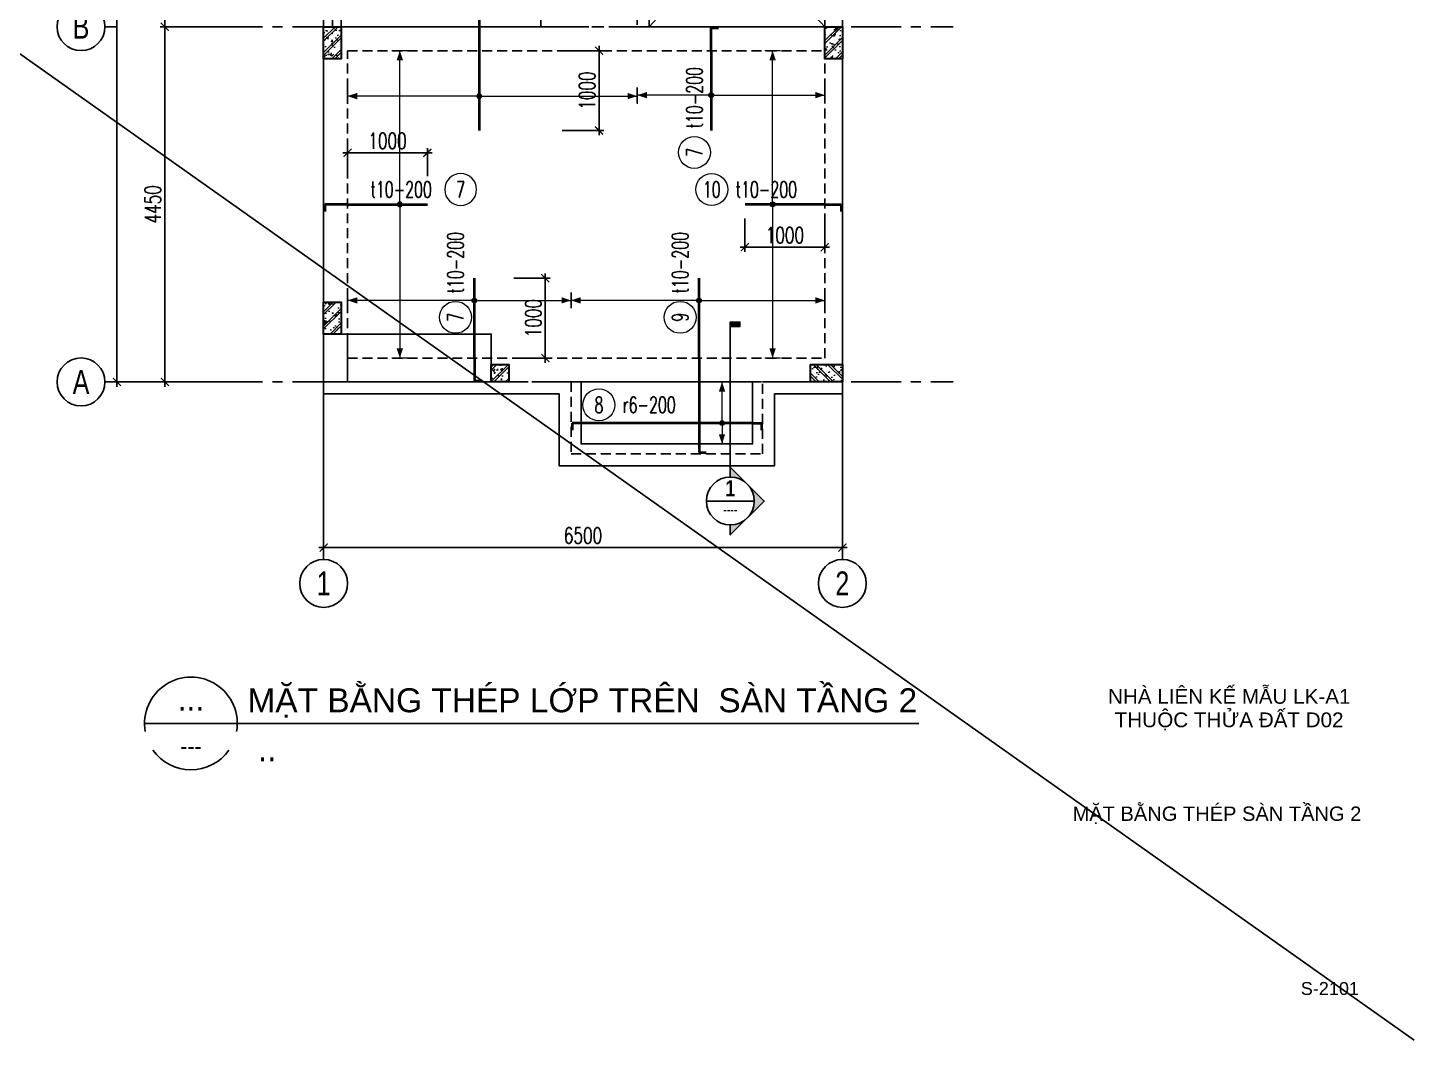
# Model space of a CAD drawing. Header units: millimetres. Extents: x -529861 to -223882, y -171969 to 61504.
# Drawn here: x -457153 to -439778, y -65020 to -52336 of the extents above; entities that cross this region are included whole.
import ezdxf
from ezdxf.enums import TextEntityAlignment as Align

# ---------------------------------------------------------------- set-up
doc = ezdxf.new("R2010")
doc.units = ezdxf.units.MM
doc.header["$LTSCALE"] = 5000
for name, pattern in [('ACAD_ISO07W100', [3, 0, -3]), ('CENTER', [2, 1.25, -0.25, 0.25, -0.25]), ('CONTINU', [0]), ('HIDDEN', [0.375, 0.25, -0.125]), ('HIDDEN2', [0.1875, 0.125, -0.0625])]:
    doc.linetypes.add(name, pattern=pattern)
doc.layers.get('Defpoints').update_dxf_attribs({"color": 143})
for name, color, linetype, lineweight in [('06- General text', 2, 'Continuous', 25), ('07- Note- Hidden', 6, 'HIDDEN2', 25), ('08- Note', 6, 'Continuous', 25), ('G-ANNO-TTLB', 7, 'Continuous', 18), ('kata_dim', 8, 'Continuous', 15), ('KC-COT-HATCH', 13, 'Continuous', 15), ('KC-COT-NETCAT', 2, 'Continuous', 30), ('S-hatch', 8, 'Continuous', 5), ('S-text', 2, 'Continuous', 20), ('S-TEXT35', 3, 'Continuous', 30), ('S-Thep', 3, 'Continuous', 40), ('S-Thep duoi', 3, 'HIDDEN2', 40)]:
    doc.layers.add(name, color=color, linetype=linetype, lineweight=lineweight)
for name, color, linetype in [('KC ICC-COTVACH', 3, 'Continuous'), ('KCS_AXIS', 18, 'CENTER'), ('KCS_BORDER', 3, 'Continuous'), ('KCS_CHI', 1, 'Continuous'), ('KCS_DIM', 1, 'Continuous'), ('KCS_HIDDEN', 8, 'HIDDEN'), ('KCS_SSD', 146, 'Continuous'), ('KCS_TEXT', 2, 'Continuous'), ('KCS_TEXT_BANVE_SO', 1, 'Continuous'), ('KCS_TEXT_BANVE_TEN', 162, 'Continuous')]:
    doc.layers.add(name, color=color, linetype=linetype)
doc.layers.add('KCS_Plotter', color=11, linetype='Continuous', plot=False)
doc.styles.add('.VnArialH', font='')
doc.styles.add('Arial_13', font='arial.ttf', dxfattribs={"height": 2.5})
doc.styles.add('Arial_14', font='arial.ttf', dxfattribs={"height": 2.5})
doc.styles.add('Brief text', font='')
doc.styles.add('General text 1', font='')
doc.styles.add('s-text', font='vnsimli.shx', dxfattribs={"width": 0.7})
doc.styles.add('style1', font='arial.ttf', dxfattribs={"width": 0.75})
doc.styles.add('VNAVANTH', font='')
doc.styles.add('vnsimpli', font='vnsimli.shx', dxfattribs={"width": 0.65})
doc.styles.get('.VnArialH').set_extended_font_data('.VnArialH')
doc.styles.get('Brief text').set_extended_font_data('.VnHelvetInsH', bold=True)
doc.styles.get('General text 1').set_extended_font_data('.VnAvantH')
doc.styles.get('VNAVANTH').set_extended_font_data('.VnAvantH')
doc.dimstyles.new('1-100s', dxfattribs={"dimtxt": 200, "dimasz": 100, "dimexe": 60, "dimexo": 0, "dimgap": 50, "dimtad": 1, "dimdec": 0, "dimzin": 0, "dimdsep": 46, "dimtxsty": 's-text', "dimblk1": 'ARCHTICK', "dimblk2": 'ARCHTICK', "dimsah": 1, "dimcen": 80, "dimdle": 60, "dimclrd": 9, "dimclre": 9, "dimclrt": 2, "dimadec": 0, "dimazin": 0, "dimtfac": 0.0001, "dimtdec": 0, "dimtix": 1, "dimtmove": 1, "dimatfit": 3, "dimldrblk": 'ARCHTICK', "dimfxl": 200, "dimtolj": 1, "dimtzin": 0, "dimarcsym": 0})

# ---------------------------------------------------------------- blocks, each defined once
blk = doc.blocks.new('*U514')
blk.add_line((1, 0), (151.94, 0))
for major_axis, start_param, end_param in [((9.04, 0), -0.176637, 3.316767), ((-9.04, 0.01), 0.612827, 2.529211)]:
    blk.add_ellipse((10.04, 0), major_axis=major_axis, ratio=1, start_param=start_param, end_param=end_param)
at = {"layer": 'S-TEXT35', "style": 'VNAVANTH'}
for tag, p in [('VIET_NAME', (21.64, 3.33)), ('ENGLISH_NAME', (21.64, -7.83))]:
    blk.add_attdef(tag, p, '', height=5, dxfattribs=at)
for tag, height, p in [('VIEW-NUMBER', 5, (10.04, 1.5)), ('SHEET_NUMBER', 2.5, (10.04, -5))]:
    blk.add_attdef(tag, text='', height=height, dxfattribs=at).set_placement(p, align=Align.CENTER)
blk = doc.blocks.new('*U935')
at = {"layer": 'KC-COT-HATCH'}
h = blk.add_hatch(dxfattribs=at)
h.set_pattern_fill('CHAU-02', color=256, scale=30, pattern_type=2)
h.set_pattern_definition([(50, (-758.44, -466.9), (215.178, -18.826), [22.5, -247.5]), (355, (-758.44, -466.9), (-41.625, 225.658), [18, -198]), (100.451, (-740.51, -468.47), (173.553, 206.83), [19.122, -210.343]), (46.184, (-758.44, -406.9), (320.17, -49.656), [33.75, -371.25]), (96.636, (-731.76, -411.04), (280.4, 292.24), [28.68, -315.514]), (351.184, (-758.44, -406.9), (280.4, 292.24), [27, -297]), (21, (-728.44, -421.9), (179.072, -120.786), [22.5, -247.5]), (226, (-728.44, -421.9), (201.565, -109.66), [18, -198]), (71.451, (-713.52, -431.97), (252.067, 96.76), [19.122, -210.343]), (67.5, (-758.44, -466.9), (-46.775, 88.3123), [0, -195.6, 0, -201, 0, -198.75]), (4.5, (-758.44, -466.9), (85.005, 114.031), [0, -114.6, 0, -191.1, 0, -75.75]), (327.5, (-825.34, -466.9), (160.147, -6.7665), [0, -75, 0, -234, 0, -310.5]), (317.5, (-855.34, -466.9), (174.956, 30.031), [0, -97.5, 0, -155.4, 0, -220.5]), (315, (-758.44, -466.9), (90.156, 90.156), []), (315, (-758.44, -430.15), (90.156, 90.156), [])])
h.paths.add_polyline_path([(-110, 200), (-110, -200), (110, -200), (110, 200)])
at = {"layer": 'KC-COT-NETCAT'}
blk.add_lwpolyline([(-110, -200), (110, -200), (110, 200), (-110, 200)], close=True, dxfattribs=at)
blk = doc.blocks.new('_ArchTick')
at = {"color": 0, "linetype": 'ByBlock', "const_width": 0.15}
blk.add_lwpolyline([(-0.5, -0.5), (0.5, 0.5)], dxfattribs=at)
blk = doc.blocks.new('*D1159')
at = {"layer": 'Defpoints', "color": 0, "ltscale": 1500, "transparency": 16777216}
for p in [(-30105, -46736), (-23605, -46736), (-23605, -48212)]:
    blk.add_point(p, dxfattribs=at)
at = {"layer": 'KCS_DIM', "color": 9, "lineweight": -2, "ltscale": 1500, "transparency": 16777216}
for p, q in [((-30105, -46736), (-30105, -48272)), ((-23605, -46736), (-23605, -48272)), ((-30165, -48212), (-23545, -48212))]:
    blk.add_line(p, q, dxfattribs=at)
at = {"layer": 'KCS_DIM', "color": 9, "lineweight": -2, "ltscale": 1500, "transparency": 16777216, "xscale": 100, "yscale": 100, "zscale": 100, "rotation": 180}
blk.add_blockref('_ArchTick', (-30105, -48212), dxfattribs=at)
at = {"layer": 'KCS_DIM', "color": 9, "lineweight": -2, "ltscale": 1500, "transparency": 16777216, "xscale": 100, "yscale": 100, "zscale": 100}
blk.add_blockref('_ArchTick', (-23605, -48212), dxfattribs=at)
at = {"layer": 'KCS_DIM', "color": 2, "ltscale": 1500, "transparency": 16777216, "insert": (-26855, -48062), "char_height": 200, "attachment_point": 5, "style": 's-text'}
blk.add_mtext('\\A1;6500', dxfattribs=at)
blk = doc.blocks.new('*D1160')
at = {"layer": 'Defpoints', "color": 0, "ltscale": 1500, "transparency": 16777216}
for p in [(-32095, -41688), (-31449, -41688), (-31412, -46138)]:
    blk.add_point(p, dxfattribs=at)
at = {"layer": 'KCS_DIM', "color": 9, "lineweight": -2, "ltscale": 1500, "transparency": 16777216}
for p, q in [((-31449, -41688), (-32155, -41688)), ((-32095, -46198), (-32095, -41628)), ((-31412, -46138), (-32155, -46138))]:
    blk.add_line(p, q, dxfattribs=at)
at = {"layer": 'KCS_DIM', "color": 9, "lineweight": -2, "ltscale": 1500, "transparency": 16777216, "xscale": 100, "yscale": 100, "zscale": 100}
for p, rotation in [((-32095, -41688), 90), ((-32095, -46138), 270)]:
    blk.add_blockref('_ArchTick', p, dxfattribs=dict(at, rotation=rotation))
at = {"layer": 'KCS_DIM', "color": 2, "ltscale": 1500, "transparency": 16777216, "insert": (-32245, -43913), "char_height": 200, "attachment_point": 5, "rotation": 90, "style": 's-text'}
blk.add_mtext('\\A1;4450', dxfattribs=at)
blk = doc.blocks.new('*D1161')
at = {"layer": 'Defpoints', "color": 0, "ltscale": 1500, "transparency": 16777216}
for p in [(-32095, -39178), (-31495, -39178), (-31449, -41688)]:
    blk.add_point(p, dxfattribs=at)
at = {"layer": 'KCS_DIM', "color": 9, "lineweight": -2, "ltscale": 1500, "transparency": 16777216}
for p, q in [((-31495, -39178), (-32155, -39178)), ((-32095, -41748), (-32095, -39118)), ((-31449, -41688), (-32155, -41688))]:
    blk.add_line(p, q, dxfattribs=at)
at = {"layer": 'KCS_DIM', "color": 9, "lineweight": -2, "ltscale": 1500, "transparency": 16777216, "xscale": 100, "yscale": 100, "zscale": 100}
for p, rotation in [((-32095, -39178), 90), ((-32095, -41688), 270)]:
    blk.add_blockref('_ArchTick', p, dxfattribs=dict(at, rotation=rotation))
at = {"layer": 'KCS_DIM', "color": 2, "ltscale": 1500, "transparency": 16777216, "insert": (-32245, -40433), "char_height": 200, "attachment_point": 5, "rotation": 90, "style": 's-text'}
blk.add_mtext('\\A1;2510', dxfattribs=at)
blk = doc.blocks.new('*D1162')
at = {"layer": 'Defpoints', "color": 0, "ltscale": 1500, "transparency": 16777216}
for p in [(-32095, -34838), (-31346, -34838), (-31495, -39178)]:
    blk.add_point(p, dxfattribs=at)
at = {"layer": 'KCS_DIM', "color": 9, "lineweight": -2, "ltscale": 1500, "transparency": 16777216}
for p, q in [((-31346, -34838), (-32155, -34838)), ((-32095, -39238), (-32095, -34778)), ((-31495, -39178), (-32155, -39178))]:
    blk.add_line(p, q, dxfattribs=at)
at = {"layer": 'KCS_DIM', "color": 9, "lineweight": -2, "ltscale": 1500, "transparency": 16777216, "xscale": 100, "yscale": 100, "zscale": 100}
for p, rotation in [((-32095, -34838), 90), ((-32095, -39178), 270)]:
    blk.add_blockref('_ArchTick', p, dxfattribs=dict(at, rotation=rotation))
at = {"layer": 'KCS_DIM', "color": 2, "ltscale": 1500, "transparency": 16777216, "insert": (-32245, -37008), "char_height": 200, "attachment_point": 5, "rotation": 90, "style": 's-text'}
blk.add_mtext('\\A1;4340', dxfattribs=at)
blk = doc.blocks.new('*D1163')
at = {"layer": 'Defpoints', "color": 0, "ltscale": 1500, "transparency": 16777216}
for p in [(-32695, -34838), (-31495, -34838), (-31495, -46138)]:
    blk.add_point(p, dxfattribs=at)
at = {"layer": 'KCS_DIM', "color": 9, "lineweight": -2, "ltscale": 1500, "transparency": 16777216}
for p, q in [((-31495, -34838), (-32755, -34838)), ((-32695, -46198), (-32695, -34778)), ((-31495, -46138), (-32755, -46138))]:
    blk.add_line(p, q, dxfattribs=at)
at = {"layer": 'KCS_DIM', "color": 9, "lineweight": -2, "ltscale": 1500, "transparency": 16777216, "xscale": 100, "yscale": 100, "zscale": 100}
for p, rotation in [((-32695, -34838), 90), ((-32695, -46138), 270)]:
    blk.add_blockref('_ArchTick', p, dxfattribs=dict(at, rotation=rotation))
at = {"layer": 'KCS_DIM', "color": 2, "ltscale": 1500, "transparency": 16777216, "insert": (-32845, -40488), "char_height": 200, "attachment_point": 5, "rotation": 90, "style": 's-text'}
blk.add_mtext('\\A1;11300', dxfattribs=at)
blk = doc.blocks.new('*U10')
at = {"layer": 'KC-COT-HATCH'}
h = blk.add_hatch(dxfattribs=at)
h.set_pattern_fill('CHAU-02', color=256, scale=30, pattern_type=2)
h.set_pattern_definition([(50, (-758.44, -556.9), (215.178, -18.826), [22.5, -247.5]), (355, (-758.44, -556.9), (-41.625, 225.658), [18, -198]), (100.451, (-740.51, -558.47), (173.553, 206.83), [19.122, -210.343]), (46.184, (-758.44, -496.9), (320.17, -49.656), [33.75, -371.25]), (96.636, (-731.76, -501.04), (280.4, 292.24), [28.68, -315.514]), (351.184, (-758.44, -496.9), (280.4, 292.24), [27, -297]), (21, (-728.44, -511.9), (179.072, -120.786), [22.5, -247.5]), (226, (-728.44, -511.9), (201.565, -109.66), [18, -198]), (71.451, (-713.52, -521.97), (252.067, 96.76), [19.122, -210.343]), (67.5, (-758.44, -556.9), (-46.775, 88.3123), [0, -195.6, 0, -201, 0, -198.75]), (4.5, (-758.44, -556.9), (85.005, 114.031), [0, -114.6, 0, -191.1, 0, -75.75]), (327.5, (-825.34, -556.9), (160.147, -6.7665), [0, -75, 0, -234, 0, -310.5]), (317.5, (-855.34, -556.9), (174.956, 30.031), [0, -97.5, 0, -155.4, 0, -220.5]), (315, (-758.44, -556.9), (90.156, 90.156), []), (315, (-758.44, -520.15), (90.156, 90.156), [])])
h.paths.add_polyline_path([(-110, 110), (-110, -110), (110, -110), (110, 110)])
at = {"layer": 'KC-COT-NETCAT'}
blk.add_lwpolyline([(-110, -110), (110, -110), (110, 110), (-110, 110)], close=True, dxfattribs=at)
blk = doc.blocks.new('*U1148')
h = blk.add_hatch(color=6)
edge = h.paths.add_edge_path()
edge.add_arc((35.69, 0), 0.3, 0, 360)
for p, q in [((30, 0), (40, 0)), ((-9.5, 0), (-9.5, 0))]:
    blk.add_line(p, q)
at = {"layer": 'kata_dim', "ltscale": 0.05}
for points in [[(34.69, 16.49, 0.2, 0.2, 0), (36.69, 16.49, 0, 0, 0)], [(34.69, -19.81, 0.2, 0.2, 0), (36.69, -19.81, 0, 0, 0)]]:
    blk.add_lwpolyline(points, format="xyseb", dxfattribs=at)
at = {"layer": 'kata_dim', "color": 6}
blk.add_circle((35.69, 0), 0.3, dxfattribs=at)
at = {"layer": 'kata_dim'}
blk.add_circle((9.82, -2.25), 2, dxfattribs=at)
at = {"layer": 'kata_dim', "linetype": 'ACAD_ISO07W100', "ltscale": 0.05}
for points in [[(35.29, 15.29), (35.69, 16.49), (36.09, 15.29)], [(35.29, -18.61), (35.69, -19.81), (36.09, -18.61)]]:
    blk.add_solid(points, dxfattribs=at)
at = {"layer": 'S-hatch', "ltscale": 40}
for q in [(35.69, 16.49), (35.69, -19.81)]:
    blk.add_line((35.69, 0), q, dxfattribs=at)
at = {"layer": 'S-Thep duoi', "linetype": 'CONTINU'}
for p, q in [((0, 0), (-9.5, 0)), ((-9.5, 0), (-9.5, 0)), ((0, 0), (30, 0)), ((30, 0), (30, 0))]:
    blk.add_line(p, q, dxfattribs=at)
at = {"layer": 'S-text', "style": 'vnsimpli', "width": 0.65}
blk.add_attdef('KHT', text='', height=2, dxfattribs=at).set_placement((9.82, -2.25), align=Align.MIDDLE_CENTER)
blk.add_attdef('DKT', (12.82, -3.25), '', height=2, dxfattribs=at)
blk = doc.blocks.new('*U582')
h = blk.add_hatch(color=6)
edge = h.paths.add_edge_path()
edge.add_arc((-6.54, 0), 0.3, 0, 360)
for p, q in [((-10, 0), (-10, 0)), ((2.05, -0.9), (2.05, -0.9))]:
    blk.add_line(p, q)
at = {"layer": 'kata_dim', "ltscale": 0.05}
for points in [[(-7.54, 19.25, 0.2, 0.2, 0), (-5.54, 19.25, 0, 0, 0)], [(-7.54, -19.25, 0.2, 0.2, 0), (-5.54, -19.25, 0, 0, 0)]]:
    blk.add_lwpolyline(points, format="xyseb", dxfattribs=at)
at = {"layer": 'kata_dim'}
blk.add_circle((-14.17, 1.86), 2, dxfattribs=at)
at = {"layer": 'kata_dim', "color": 6}
blk.add_circle((-6.54, 0), 0.3, dxfattribs=at)
at = {"layer": 'kata_dim', "linetype": 'ACAD_ISO07W100', "ltscale": 0.05}
for points in [[(-6.94, 18.05), (-6.54, 19.25), (-6.14, 18.05)], [(-6.94, -18.05), (-6.54, -19.25), (-6.14, -18.05)]]:
    blk.add_solid(points, dxfattribs=at)
at = {"layer": 'S-hatch', "ltscale": 40}
for q in [(-6.54, 19.25), (-6.54, -19.25)]:
    blk.add_line((-6.54, 0), q, dxfattribs=at)
at = {"layer": 'S-Thep duoi', "linetype": 'CONTINU'}
for p, q in [((0, 0), (-10, 0)), ((-10, 0), (-10, 0)), ((0, 0), (2.05, 0)), ((2.05, 0), (2.05, -0.9))]:
    blk.add_line(p, q, dxfattribs=at)
at = {"layer": 'S-text', "style": 'vnsimpli', "width": 0.65}
blk.add_attdef('KHT', text='', height=2, dxfattribs=at).set_placement((-14.17, 1.86), align=Align.MIDDLE_CENTER)
blk.add_attdef('DKT', (-11.17, 0.86), '', height=2, dxfattribs=at)
blk = doc.blocks.new('*U583')
h = blk.add_hatch(color=6)
edge = h.paths.add_edge_path()
edge.add_arc((-6.54, 0), 0.3, 0, 360)
for p, q in [((-10, 0), (-10, 0)), ((2.85, -0.9), (2.85, -0.9))]:
    blk.add_line(p, q)
at = {"layer": 'kata_dim', "ltscale": 0.05}
for points in [[(-7.54, 19.25, 0.2, 0.2, 0), (-5.54, 19.25, 0, 0, 0)], [(-7.54, -19.25, 0.2, 0.2, 0), (-5.54, -19.25, 0, 0, 0)]]:
    blk.add_lwpolyline(points, format="xyseb", dxfattribs=at)
at = {"layer": 'kata_dim'}
blk.add_circle((-14.17, 1.86), 2, dxfattribs=at)
at = {"layer": 'kata_dim', "color": 6}
blk.add_circle((-6.54, 0), 0.3, dxfattribs=at)
at = {"layer": 'kata_dim', "linetype": 'ACAD_ISO07W100', "ltscale": 0.05}
for points in [[(-6.94, 18.05), (-6.54, 19.25), (-6.14, 18.05)], [(-6.94, -18.05), (-6.54, -19.25), (-6.14, -18.05)]]:
    blk.add_solid(points, dxfattribs=at)
at = {"layer": 'S-hatch', "ltscale": 40}
for q in [(-6.54, 19.25), (-6.54, -19.25)]:
    blk.add_line((-6.54, 0), q, dxfattribs=at)
at = {"layer": 'S-Thep duoi', "linetype": 'CONTINU'}
for p, q in [((0, 0), (-10, 0)), ((-10, 0), (-10, 0)), ((0, 0), (2.85, 0)), ((2.85, 0), (2.85, -0.9))]:
    blk.add_line(p, q, dxfattribs=at)
at = {"layer": 'S-text', "style": 'vnsimpli', "width": 0.65}
blk.add_attdef('KHT', text='', height=2, dxfattribs=at).set_placement((-14.17, 1.86), align=Align.MIDDLE_CENTER)
blk.add_attdef('DKT', (-11.17, 0.86), '', height=2, dxfattribs=at)
blk = doc.blocks.new('*U584')
h = blk.add_hatch(color=6)
edge = h.paths.add_edge_path()
edge.add_arc((-5.57, 0), 0.3, 0, 360)
for p, q in [((-10, 0), (-10, 0)), ((2.85, -0.9), (2.85, -0.9))]:
    blk.add_line(p, q)
at = {"layer": 'kata_dim', "ltscale": 0.05}
for points in [[(-6.57, 9.26, 0.2, 0.2, 0), (-4.57, 9.26, 0, 0, 0)], [(-6.57, -14.24, 0.2, 0.2, 0), (-4.57, -14.24, 0, 0, 0)]]:
    blk.add_lwpolyline(points, format="xyseb", dxfattribs=at)
at = {"layer": 'kata_dim'}
blk.add_circle((-12.74, 2.1), 2, dxfattribs=at)
at = {"layer": 'kata_dim', "color": 6}
blk.add_circle((-5.57, 0), 0.3, dxfattribs=at)
at = {"layer": 'kata_dim', "linetype": 'ACAD_ISO07W100', "ltscale": 0.05}
for points in [[(-5.97, 8.06), (-5.57, 9.26), (-5.17, 8.06)], [(-5.97, -13.04), (-5.57, -14.24), (-5.17, -13.04)]]:
    blk.add_solid(points, dxfattribs=at)
at = {"layer": 'S-hatch', "ltscale": 40}
for q in [(-5.57, 9.26), (-5.57, -14.24)]:
    blk.add_line((-5.57, 0), q, dxfattribs=at)
at = {"layer": 'S-Thep duoi', "linetype": 'CONTINU'}
for p, q in [((0, 0), (-10, 0)), ((-10, 0), (-10, 0)), ((0, 0), (2.85, 0)), ((2.85, 0), (2.85, -0.9))]:
    blk.add_line(p, q, dxfattribs=at)
at = {"layer": 'S-text', "style": 'vnsimpli', "width": 0.65}
blk.add_attdef('KHT', text='', height=2, dxfattribs=at).set_placement((-12.74, 2.1), align=Align.MIDDLE_CENTER)
blk.add_attdef('DKT', (-9.74, 1.1), '', height=2, dxfattribs=at)
blk = doc.blocks.new('*U586')
h = blk.add_hatch(color=6)
edge = h.paths.add_edge_path()
edge.add_arc((7.22, 0), 0.3, 0, 360)
for p, q in [((10, 0), (10, 0)), ((-2.85, -0.9), (-2.85, -0.9))]:
    blk.add_line(p, q)
at = {"layer": 'kata_dim', "ltscale": 0.05}
for points in [[(6.22, 15.88, 0.2, 0.2, 0), (8.22, 15.88, 0, 0, 0)], [(6.22, -12.12, 0.2, 0.2, 0), (8.22, -12.12, 0, 0, 0)]]:
    blk.add_lwpolyline(points, format="xyseb", dxfattribs=at)
at = {"layer": 'kata_dim'}
blk.add_circle((5.1, 2.36), 2, dxfattribs=at)
at = {"layer": 'kata_dim', "color": 6}
blk.add_circle((7.22, 0), 0.3, dxfattribs=at)
at = {"layer": 'kata_dim', "linetype": 'ACAD_ISO07W100', "ltscale": 0.05}
for points in [[(6.82, 14.68), (7.22, 15.88), (7.62, 14.68)], [(6.82, -10.92), (7.22, -12.12), (7.62, -10.92)]]:
    blk.add_solid(points, dxfattribs=at)
at = {"layer": 'S-hatch', "ltscale": 40}
for q in [(7.22, 15.88), (7.22, -12.12)]:
    blk.add_line((7.22, 0), q, dxfattribs=at)
at = {"layer": 'S-Thep duoi', "linetype": 'CONTINU'}
for p, q in [((0, 0), (-2.85, 0)), ((-2.85, 0), (-2.85, -0.9)), ((0, 0), (10, 0)), ((10, 0), (10, 0))]:
    blk.add_line(p, q, dxfattribs=at)
at = {"layer": 'S-text', "style": 'vnsimpli', "width": 0.65}
blk.add_attdef('KHT', text='', height=2, dxfattribs=at).set_placement((5.1, 2.36), align=Align.MIDDLE_CENTER)
blk.add_attdef('DKT', (8.1, 1.36), '', height=2, dxfattribs=at)
blk = doc.blocks.new('*U587')
h = blk.add_hatch(color=6)
edge = h.paths.add_edge_path()
edge.add_arc((7.22, 0), 0.3, 0, 360)
for p, q in [((10, 0), (10, 0)), ((-11.85, -0.9), (-11.85, -0.9))]:
    blk.add_line(p, q)
at = {"layer": 'kata_dim', "ltscale": 0.05}
for points in [[(6.22, 16.03, 0.2, 0.2, 0), (8.22, 16.03, 0, 0, 0)], [(6.22, -15.77, 0.2, 0.2, 0), (8.22, -15.77, 0, 0, 0)]]:
    blk.add_lwpolyline(points, format="xyseb", dxfattribs=at)
at = {"layer": 'kata_dim'}
blk.add_circle((5.1, 2.36), 2, dxfattribs=at)
at = {"layer": 'kata_dim', "color": 6}
blk.add_circle((7.22, 0), 0.3, dxfattribs=at)
at = {"layer": 'kata_dim', "linetype": 'ACAD_ISO07W100', "ltscale": 0.05}
for points in [[(6.82, 14.83), (7.22, 16.03), (7.62, 14.83)], [(6.82, -14.57), (7.22, -15.77), (7.62, -14.57)]]:
    blk.add_solid(points, dxfattribs=at)
at = {"layer": 'S-hatch', "ltscale": 40}
for q in [(7.22, 16.03), (7.22, -15.77)]:
    blk.add_line((7.22, 0), q, dxfattribs=at)
at = {"layer": 'S-Thep duoi', "linetype": 'CONTINU'}
for p, q in [((0, 0), (-11.85, 0)), ((-11.85, 0), (-11.85, -0.9)), ((0, 0), (10, 0)), ((10, 0), (10, 0))]:
    blk.add_line(p, q, dxfattribs=at)
at = {"layer": 'S-text', "style": 'vnsimpli', "width": 0.65}
blk.add_attdef('KHT', text='', height=2, dxfattribs=at).set_placement((5.1, 2.36), align=Align.MIDDLE_CENTER)
blk.add_attdef('DKT', (8.1, 1.36), '', height=2, dxfattribs=at)
blk = doc.blocks.new('*U588')
h = blk.add_hatch(color=6)
edge = h.paths.add_edge_path()
edge.add_arc((-3.83, 0), 0.3, 0, 360)
for p, q in [((-22.6, -0.9), (-22.6, -0.9)), ((1.1, -0.9), (1.1, -0.9))]:
    blk.add_line(p, q)
at = {"layer": 'kata_dim', "ltscale": 0.05}
for points in [[(-4.83, 5.15, 0.2, 0.2, 0), (-2.83, 5.15, 0, 0, 0)], [(-4.83, -2.6, 0.2, 0.2, 0), (-2.83, -2.6, 0, 0, 0)]]:
    blk.add_lwpolyline(points, format="xyseb", dxfattribs=at)
at = {"layer": 'kata_dim'}
blk.add_circle((-19.26, 2.28), 2, dxfattribs=at)
at = {"layer": 'kata_dim', "color": 6}
blk.add_circle((-3.83, 0), 0.3, dxfattribs=at)
at = {"layer": 'kata_dim', "linetype": 'ACAD_ISO07W100', "ltscale": 0.05}
for points in [[(-4.23, 3.95), (-3.83, 5.15), (-3.43, 3.95)], [(-4.23, -1.4), (-3.83, -2.6), (-3.43, -1.4)]]:
    blk.add_solid(points, dxfattribs=at)
at = {"layer": 'S-hatch', "ltscale": 40}
for q in [(-3.83, 5.15), (-3.83, -2.6)]:
    blk.add_line((-3.83, 0), q, dxfattribs=at)
at = {"layer": 'S-Thep duoi', "linetype": 'CONTINU'}
for p, q in [((0, 0), (-22.6, 0)), ((-22.6, 0), (-22.6, -0.9)), ((0, 0), (1.1, 0)), ((1.1, 0), (1.1, -0.9))]:
    blk.add_line(p, q, dxfattribs=at)
at = {"layer": 'S-text', "style": 'vnsimpli', "width": 0.65}
blk.add_attdef('KHT', text='', height=2, dxfattribs=at).set_placement((-19.26, 2.28), align=Align.MIDDLE_CENTER)
blk.add_attdef('DKT', (-16.26, 1.29), '', height=2, dxfattribs=at)
blk = doc.blocks.new('*D589')
at = {"layer": 'Defpoints', "color": 0, "ltscale": 1500, "transparency": 16777216}
for p in [(-452145, -53903), (-453145, -54196), (-452145, -54196)]:
    blk.add_point(p, dxfattribs=at)
at = {"layer": 'KCS_DIM', "color": 9, "lineweight": -2, "ltscale": 1500, "transparency": 16777216}
for p, q in [((-453145, -54196), (-453145, -53843)), ((-452145, -54196), (-452145, -53843)), ((-453205, -53903), (-452085, -53903))]:
    blk.add_line(p, q, dxfattribs=at)
at = {"layer": 'KCS_DIM', "color": 9, "lineweight": -2, "ltscale": 1500, "transparency": 16777216, "xscale": 100, "yscale": 100, "zscale": 100, "rotation": 180}
blk.add_blockref('_ArchTick', (-453145, -53903), dxfattribs=at)
at = {"layer": 'KCS_DIM', "color": 9, "lineweight": -2, "ltscale": 1500, "transparency": 16777216, "xscale": 100, "yscale": 100, "zscale": 100}
blk.add_blockref('_ArchTick', (-452145, -53903), dxfattribs=at)
at = {"layer": 'KCS_DIM', "color": 2, "ltscale": 1500, "transparency": 16777216, "insert": (-452645, -53753), "char_height": 200, "attachment_point": 5, "style": 's-text'}
blk.add_mtext('\\A1;1000', dxfattribs=at)
blk = doc.blocks.new('*D590')
at = {"layer": 'Defpoints', "color": 0, "ltscale": 1500, "transparency": 16777216}
for p in [(-451061, -55474), (-450667, -55474), (-451061, -56474)]:
    blk.add_point(p, dxfattribs=at)
at = {"layer": 'KCS_DIM', "color": 9, "lineweight": -2, "ltscale": 1500, "transparency": 16777216}
for p, q in [((-450667, -56534), (-450667, -55414)), ((-451061, -55474), (-450607, -55474)), ((-451061, -56474), (-450607, -56474))]:
    blk.add_line(p, q, dxfattribs=at)
at = {"layer": 'KCS_DIM', "color": 9, "lineweight": -2, "ltscale": 1500, "transparency": 16777216, "xscale": 100, "yscale": 100, "zscale": 100}
for p, rotation in [((-450667, -55474), 90), ((-450667, -56474), 270)]:
    blk.add_blockref('_ArchTick', p, dxfattribs=dict(at, rotation=rotation))
at = {"layer": 'KCS_DIM', "color": 2, "ltscale": 1500, "transparency": 16777216, "insert": (-450817, -55974), "char_height": 200, "attachment_point": 5, "rotation": 90, "style": 's-text'}
blk.add_mtext('\\A1;1000', dxfattribs=at)
blk = doc.blocks.new('*D591')
at = {"layer": 'Defpoints', "color": 0, "ltscale": 1500, "transparency": 16777216}
for p in [(-448165, -54727), (-447165, -54727), (-447165, -55085)]:
    blk.add_point(p, dxfattribs=at)
at = {"layer": 'KCS_DIM', "color": 9, "lineweight": -2, "ltscale": 1500, "transparency": 16777216}
for p, q in [((-448165, -54727), (-448165, -55145)), ((-447165, -54727), (-447165, -55145)), ((-448225, -55085), (-447105, -55085))]:
    blk.add_line(p, q, dxfattribs=at)
at = {"layer": 'KCS_DIM', "color": 9, "lineweight": -2, "ltscale": 1500, "transparency": 16777216, "xscale": 100, "yscale": 100, "zscale": 100, "rotation": 180}
blk.add_blockref('_ArchTick', (-448165, -55085), dxfattribs=at)
at = {"layer": 'KCS_DIM', "color": 9, "lineweight": -2, "ltscale": 1500, "transparency": 16777216, "xscale": 100, "yscale": 100, "zscale": 100}
blk.add_blockref('_ArchTick', (-447165, -55085), dxfattribs=at)
at = {"layer": 'KCS_DIM', "color": 2, "ltscale": 1500, "transparency": 16777216, "insert": (-447665, -54935), "char_height": 200, "attachment_point": 5, "style": 's-text'}
blk.add_mtext('\\A1;1000', dxfattribs=at)
blk = doc.blocks.new('*D592')
at = {"layer": 'Defpoints', "color": 0, "ltscale": 1500, "transparency": 16777216}
for p in [(-450454, -52624), (-449994, -52624), (-450454, -53624)]:
    blk.add_point(p, dxfattribs=at)
at = {"layer": 'KCS_DIM', "color": 9, "lineweight": -2, "ltscale": 1500, "transparency": 16777216}
for p, q in [((-450454, -52624), (-449934, -52624)), ((-449994, -53684), (-449994, -52564)), ((-450454, -53624), (-449934, -53624))]:
    blk.add_line(p, q, dxfattribs=at)
at = {"layer": 'KCS_DIM', "color": 9, "lineweight": -2, "ltscale": 1500, "transparency": 16777216, "xscale": 100, "yscale": 100, "zscale": 100}
for p, rotation in [((-449994, -52624), 90), ((-449994, -53624), 270)]:
    blk.add_blockref('_ArchTick', p, dxfattribs=dict(at, rotation=rotation))
at = {"layer": 'KCS_DIM', "color": 2, "ltscale": 1500, "transparency": 16777216, "insert": (-450144, -53124), "char_height": 200, "attachment_point": 5, "rotation": 90, "style": 's-text'}
blk.add_mtext('\\A1;1000', dxfattribs=at)
blk = doc.blocks.new('*U517')
at = {"layer": '08- Note'}
blk.add_hatch(color=256, dxfattribs=at).paths.add_polyline_path([(0, 43.76), (0, 44.84), (2.4, 44.84), (2.4, 43.76)])
h = blk.add_hatch(color=256, dxfattribs=at)
h.paths.add_polyline_path([(8.49, 0), (4.24, -4.24, 0.198912), (6, 0, 0.198912), (4.24, 4.24)])
h.paths.add_polyline_path([(0, -8.49), (0, -6, 0.198912), (4.24, -4.24)])
h.paths.add_polyline_path([(4.24, 4.24, 0.198912), (0, 6), (0, 8.49)])
at = {"ltscale": 500}
blk.add_line((0, 6), (0, 44.84), dxfattribs=at)
at = {"layer": '08- Note'}
blk.add_line((-6, 0), (6, 0), dxfattribs=at)
blk.add_lwpolyline([(0, 43.76), (0, 44.84), (2.4, 44.84), (2.4, 43.76)], close=True, dxfattribs=at)
blk.add_lwpolyline([(0, -6), (0, -8.49), (8.49, 0), (0, 8.49), (0, 6)], dxfattribs=at)
blk.add_circle((0, 0), 6, dxfattribs=at)
at = {"layer": '06- General text', "style": 'Brief text', "width": 0.8}
blk.add_attdef('VIEW-NUMBER', text='', height=4, dxfattribs=at).set_placement((0, 0), align=Align.BOTTOM_CENTER)
at = {"layer": '06- General text', "style": 'General text 1', "width": 0.8}
blk.add_attdef('SHEET-NUMBER', text='', height=2.5, dxfattribs=at).set_placement((0, -0.87), align=Align.TOP_CENTER)
blk = doc.blocks.new('2-LUOI TRUC')
at = {"layer": 'KCS_AXIS', "ltscale": 0.1}
for p, q in [((-30105.3, -46766.5), (-30105.3, -33447.5)), ((-23605.3, -46766.5), (-23605.3, -33447.5)), ((-31495.3, -34837.5), (-22215.3, -34837.5)), ((-31495.3, -39177.5), (-22215.3, -39177.5)), ((-31495.3, -41687.5), (-22215.3, -41687.5)), ((-31495.3, -46137.5), (-22215.3, -46137.5))]:
    blk.add_line(p, q, dxfattribs=at)
at = {"layer": 'KCS_CHI', "ltscale": 1500}
for p, q in [((-32695.3, -34837.5), (-32845.3, -34837.5)), ((-32695.3, -39177.5), (-32845.3, -39177.5)), ((-32695.3, -41687.5), (-32845.3, -41687.5)), ((-32695.3, -46137.5), (-32845.3, -46137.5)), ((-30105.3, -48211.7), (-30105.3, -48361.7)), ((-23605.3, -48211.7), (-23605.3, -48361.7))]:
    blk.add_line(p, q, dxfattribs=at)
for centre in [(-33145.3, -34837.5), (-33145.3, -39177.5), (-33145.3, -41687.5), (-33145.3, -46137.5), (-30105.3, -48661.7), (-23605.3, -48661.7)]:
    blk.add_circle(centre, 300, dxfattribs=at)
at = {"layer": 'KCS_TEXT', "color": 4, "ltscale": 1500, "style": 'style1', "width": 0.75}
for s, p in [('D', (-33145.3, -34837.5)), ('C', (-33145.3, -39177.5)), ('B', (-33145.3, -41687.5)), ('A', (-33145.3, -46137.5)), ('1', (-30105.3, -48661.7)), ('2', (-23605.3, -48661.7))]:
    blk.add_text(s, height=300, dxfattribs=at).set_placement(p, align=Align.MIDDLE_CENTER)
at = {"layer": 'KCS_DIM', "ltscale": 1500}
for base, p1, p2, picture, middle in [((-32695.3, -34837.5), (-31495.3, -46137.5), (-31495.3, -34837.5), '*D1163', (-32845.3, -40487.5)), ((-32095.3, -34837.5), (-31495.3, -39177.5), (-31345.8, -34837.5), '*D1162', (-32245.3, -37007.5)), ((-32095.3, -39177.5), (-31449, -41687.5), (-31495.3, -39177.5), '*D1161', (-32245.3, -40432.5)), ((-32095.3, -41687.5), (-31412.2, -46137.5), (-31449, -41687.5), '*D1160', (-32245.3, -43912.5))]:
    dim = blk.add_linear_dim(base=base, p1=p1, p2=p2, angle=90, dimstyle='1-100s', dxfattribs=at)
    dim.commit()
    dim.dimension.update_dxf_attribs({"geometry": picture, "text_midpoint": middle})
dim = blk.add_linear_dim(base=(-23605.3, -48211.7), p1=(-30105.3, -46735.7), p2=(-23605.3, -46735.7), dimstyle='1-100s', dxfattribs=at)
dim.commit()
dim.dimension.update_dxf_attribs({"geometry": '*D1159', "text_midpoint": (-26855.3, -48061.7)})
blk = doc.blocks.new('2-MBC T2')
at = {"layer": 'KC ICC-COTVACH'}
for name, p, xscale, rotation in [('*U935', (90, 11080), -1.000000000000001, 90), ('*U935', (6190, 11080), -1.000000000000001, 90), ('*U935', (0, 6940), -1, 180), ('*U935', (6280, 6940), -1, 180), ('*U935', (0, 4140), -1, 180), ('*U935', (6280, 4140), -1, 180), ('*U935', (0, 690), -1, 180), ('*U10', (2100, 0), -1, 180), ('*U935', (6190, 0), -1.000000000000001, 90)]:
    blk.add_blockref(name, p, dxfattribs=dict(at, xscale=xscale, rotation=rotation))
at = {"layer": 'KCS_AXIS'}
blk.add_blockref('2-LUOI TRUC', (29995, 46028), dxfattribs=at)
blk = doc.blocks.new('2-MBKC T2')
at = {"layer": 'KCS_BORDER', "ltscale": 1500}
for p, q in [((-110, 260), (6390, 260)), ((6390, -11340), (6390, 260)), ((110, -2280), (2300, -2280)), ((3970, -4340), (3970, -6740)), ((3970, -4340), (6170, -4340)), ((6170, -6740), (6170, -4340)), ((3970, -6740), (6170, -6740))]:
    blk.add_line(p, q, dxfattribs=at)
at = {"layer": 'KCS_BORDER', "linetype": 'ByBlock', "ltscale": 1500}
for p, q in [((110, -2280), (2300, -2280)), ((310, -4040), (310, -2280))]:
    blk.add_line(p, q, dxfattribs=at)
at = {"layer": 'KCS_BORDER', "ltscale": 1500}
for points in [[(-110, 260), (-110, -11340), (2840, -11340), (2840, -12240), (5540, -12240), (5540, -11340), (6390, -11340)], [(2300, -2280), (2300, -4340), (2610, -4340), (2610, -6740), (0, -6740), (0, -4340)], [(190, -10590), (190, -11190), (1990, -11190), (1990, -10590), (-110, -10590)]]:
    blk.add_lwpolyline(points, dxfattribs=at)
for points in [[(310, -4040), (110, -4040), (110, -2280), (310, -2280)], [(5265, -11190), (3115, -11190), (3115, -11965), (5265, -11965)]]:
    blk.add_lwpolyline(points, close=True, dxfattribs=at)
at = {"layer": 'KCS_HIDDEN', "ltscale": 0.1}
for p, q in [((-110, 110), (6390, 110)), ((110, -2130), (110, -190)), ((110, -190), (2300, -190)), ((2300, -2130), (2300, -190)), ((2520, -190), (6170, -190)), ((2520, -4040), (2520, -190)), ((6170, -4040), (6170, -190)), ((110, -2130), (2300, -2130)), ((460, -4040), (460, -2280)), ((460, -4040), (2300, -4040)), ((2520, -4040), (6170, -4040)), ((110, -4340), (3820, -4340)), ((110, -6740), (110, -4340)), ((2610, -6740), (2610, -4340)), ((3820, -4340), (3820, -6740)), ((110, -6740), (2680, -6740)), ((2900, -6740), (3820, -6740)), ((190, -7040), (6170, -7040)), ((190, -10890), (190, -7040)), ((6170, -10890), (6170, -7040)), ((190, -10890), (6170, -10890)), ((-110, -11190), (2990, -11190)), ((5390, -11190), (6390, -11190))]:
    blk.add_line(p, q, dxfattribs=at)
blk.add_lwpolyline([(2990, -11190), (2990, -12090), (5390, -12090), (5390, -11190)], dxfattribs=at)
at = {"layer": 'KCS_SSD', "ltscale": 1500}
for p, q in [((110, -2280), (310, -4040)), ((110, -4040), (310, -2280)), ((3970, -6740), (6170, -4340)), ((3970, -4340), (6170, -6740))]:
    blk.add_line(p, q, dxfattribs=at)
at = {"layer": 'KCS_AXIS', "ltscale": 1500}
blk.add_blockref('2-MBC T2', (0, -11080), dxfattribs=at)

msp = doc.modelspace()

# ---------------------------------------------------------------- linework, layer by layer
at = {"layer": 'KCS_Plotter', "linetype": 'ByBlock', "ltscale": 1500}
msp.add_line((-472309.84, -42015.68), (-439778.22, -65020.19), dxfattribs=at)

# ---------------------------------------------------------------- block references
ref = msp.add_blockref('*U514', (-455752.98, -61051.42), dxfattribs=dict(xscale=64.285713, yscale=64.285713, zscale=64.285713))
ref.add_attrib('SHEET_NUMBER', '---', dxfattribs={"layer": 'S-text', "height": 200, "style": 'VNAVANTH'}).set_placement((-455107.54, -61437.14), align=Align.CENTER)
ref.add_attrib('ENGLISH_NAME', '..', (-454269.25, -61524.53), dxfattribs={"layer": 'S-text', "height": 300, "style": '.VnArialH'})
ref.add_attrib('VIET_NAME', 'MÆT B»NG THÐP LíP TR£N  SµN TÇNG 2', (-454399.51, -60911.25), dxfattribs={"layer": 'S-text', "height": 300, "style": '.VnArialH'})
ref.add_attrib('VIEW-NUMBER', '...', dxfattribs={"layer": 'S-text', "height": 300, "style": 'VNAVANTH'}).set_placement((-455107.54, -60890.71), align=Align.CENTER)
at = {"layer": '07- Note- Hidden', "ltscale": 150, "xscale": 50, "yscale": 50, "zscale": 50}
msp.add_blockref('*U517', (-448348.83, -58265.55), dxfattribs=at).add_auto_attribs({'VIEW-NUMBER': '1', 'SHEET-NUMBER': '----'})
at = {"layer": 'KCS_AXIS'}
msp.add_blockref('2-MBKC T2', (-453334.64, -45583.93), dxfattribs=at)
at = {"layer": 'S-Thep'}
ref = msp.add_blockref('*U1148', (-451495.28, -49623.93), dxfattribs=dict(at, xscale=-100, yscale=100, zscale=100, rotation=90))
ref.add_attrib('KHT', '11', dxfattribs={"layer": 'S-text', "height": 200, "rotation": 90, "style": 'vnsimpli', "width": 0.65}).set_placement((-451270.03, -50605.99), align=Align.MIDDLE_CENTER)
ref.add_attrib('DKT', 't10-200', (-451170.49, -51735.51), dxfattribs={"layer": 'S-text', "height": 200, "rotation": 90, "style": 'vnsimpli', "width": 0.65})
at = {"layer": 'S-Thep', "xscale": 100, "yscale": 100, "zscale": 100, "rotation": 90.00000000000001}
for name, p, values in [('*U584', (-448588.91, -52623.93), {'KHT': '7', 'DKT': 't10-200'}), ('*U586', (-451556.28, -56473.93), {'KHT': '7', 'DKT': 't10-200'}), ('*U587', (-448741.26, -56473.93), {'KHT': '9', 'DKT': 't10-200'})]:
    msp.add_blockref(name, p, dxfattribs=at).add_auto_attribs(values)
at = {"layer": 'S-Thep'}
ref = msp.add_blockref('*U583', (-453144.64, -54548.93), dxfattribs=dict(at, xscale=-100, yscale=100, zscale=100))
ref.add_attrib('KHT', '7', dxfattribs={"layer": 'S-text', "height": 200, "style": 'vnsimpli', "width": 0.65}).set_placement((-451727.99, -54362.98), align=Align.MIDDLE_CENTER)
ref.add_attrib('DKT', 't10-200', (-452857.51, -54462.52), dxfattribs={"layer": 'S-text', "height": 200, "style": 'vnsimpli', "width": 0.65})
at = {"layer": 'S-Thep', "xscale": 100, "yscale": 100, "zscale": 100}
for name, p, values in [('*U582', (-447164.64, -54548.93), {'KHT': '10', 'DKT': 't10-200'}), ('*U588', (-448069.64, -57289.13), {'KHT': '8', 'DKT': 'r6-200'})]:
    msp.add_blockref(name, p, dxfattribs=at).add_auto_attribs(values)

# ---------------------------------------------------------------- texts
at = {"layer": 'G-ANNO-TTLB', "lineweight": 9, "attachment_point": 1}
for s, insert, char_height, width, style in [('NHÀ LIÊN K', (-443615.74, -60619.98), 185.034, 1738.5418, 'Arial_13'), ('\\fArial|b0|i0|c254|p34|;Ế', (-442181.3, -60619.98), 185.0344, 207.6756, 'Arial_14'), (' M', (-442009.95, -60619.98), 185.034, 344.1482, 'Arial_13'), ('\\fArial|b0|i0|c254|p34|;Ẫ', (-441726, -60619.98), 185.0344, 207.6756, 'Arial_14'), ('U LK-A1', (-441554.65, -60619.98), 185.034, 1180.7844, 'Arial_13'), ('THU', (-443532.52, -60913.72), 185.034, 646.7613, 'Arial_13'), ('\\fArial|b0|i0|c254|p34|;Ộ', (-442998.89, -60913.72), 185.0344, 243.2772, 'Arial_14'), ('C TH', (-442798.16, -60913.72), 185.034, 735.7651, 'Arial_13'), ('\\fArial|b0|i0|c254|p34|;Ử', (-442191.1, -60913.72), 185.0344, 267.0115, 'Arial_14'), ('A ', (-441970.79, -60913.72), 185.034, 296.6795, 'Arial_13'), ('Đ', (-441726, -60913.72), 185.03, 225.4764, 'Arial_13'), ('\\fArial|b0|i0|c254|p34|;Ấ', (-441539.97, -60913.72), 185.0344, 207.6756, 'Arial_14'), ('T D02', (-441368.62, -60913.72), 185.034, 854.4369, 'Arial_13')]:
    msp.add_mtext(s, dxfattribs=dict(at, insert=insert, char_height=char_height, width=width, style=style))
at = {"layer": 'KCS_TEXT_BANVE_SO', "linetype": 'ByBlock', "style": 'Arial_13'}
msp.add_text('S-2101', height=162, dxfattribs=at).set_placement((-441200.54, -64452.64))
at = {"layer": 'KCS_TEXT_BANVE_TEN', "linetype": 'ByBlock', "style": 'Arial_13'}
msp.add_text('MẶT BẰNG THÉP SÀN TẦNG 2', height=180, dxfattribs=at).set_placement((-444059.95, -62271.99))

# ---------------------------------------------------------------- dimensions: what is measured, and where the dimension line sits
at = {"layer": 'KCS_DIM', "ltscale": 1500}
for base, p1, p2, picture, middle in [((-449993.53, -52623.93), (-450453.64, -53623.93), (-450453.64, -52623.93), '*D592', (-450143.53, -53123.93)), ((-450666.73, -55473.93), (-451060.7, -56473.93), (-451060.7, -55473.93), '*D590', (-450816.73, -55973.93))]:
    dim = msp.add_linear_dim(base=base, p1=p1, p2=p2, angle=90, dimstyle='1-100s', dxfattribs=at)
    dim.commit()
    dim.dimension.update_dxf_attribs({"geometry": picture, "text_midpoint": middle})
for base, p1, p2, picture, middle in [((-452144.64, -53902.7), (-453144.64, -54195.82), (-452144.64, -54195.82), '*D589', (-452644.64, -53752.7)), ((-447164.64, -55085.06), (-448164.64, -54726.83), (-447164.64, -54726.83), '*D591', (-447664.64, -54935.06))]:
    dim = msp.add_linear_dim(base=base, p1=p1, p2=p2, dimstyle='1-100s', dxfattribs=at)
    dim.commit()
    dim.dimension.update_dxf_attribs({"geometry": picture, "text_midpoint": middle})

doc.saveas('drawing.dxf')
